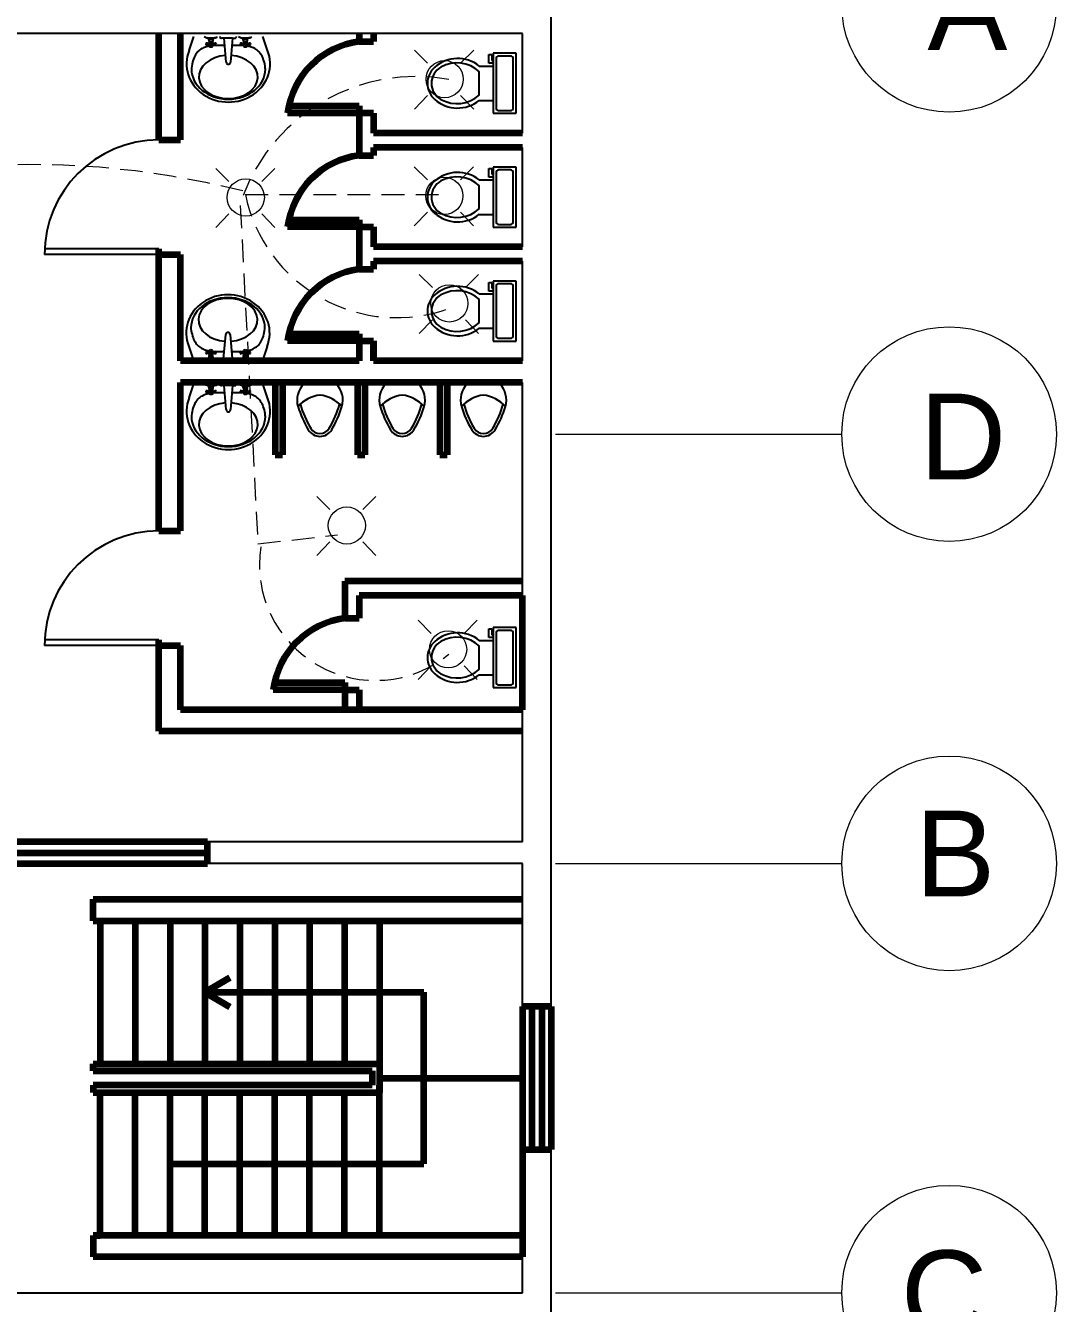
# Model space of a CAD drawing. Header units: millimetres. Extents: x 2391 to 3323, y 1596 to 2537.
# Drawn here: x 2788.4 to 2802.8, y 2364.43 to 2382.29 of the extents above; entities that cross this region are included whole.
import ezdxf

# ---------------------------------------------------------------- set-up
doc = ezdxf.new("R2010")
doc.units = ezdxf.units.MM
doc.linetypes.add('DASHED2', pattern=[9.525, 6.35, -3.175])
doc.layers.get('Defpoints').update_dxf_attribs({"color": 115})
for name, color, linetype in [('dimensions', 203, 'Continuous'), ('doors', 31, 'Continuous'), ('doors and windows schedule', 11, 'Continuous'), ('Electrical symbols', 81, 'Continuous'), ('exterior wall', 140, 'Continuous'), ('interior wall', 191, 'Continuous'), ('Lightning text', 211, 'Continuous'), ('stairs', 123, 'Continuous'), ('windows', 241, 'Continuous')]:
    doc.layers.add(name, color=color, linetype=linetype)
doc.styles.get("Standard").update_dxf_attribs({"font": 'arial.ttf'})

msp = doc.modelspace()

# ---------------------------------------------------------------- linework, layer by layer
at = {"color": 0, "linetype": 'ByBlock'}
for p, q in [((2790.684, 2381.943), (2790.75, 2382.139)), ((2790.896, 2382.139), (2790.914, 2382.127)), ((2790.914, 2381.991), (2790.897, 2381.985)), ((2790.914, 2382.127), (2790.93, 2382.121)), ((2790.931, 2381.997), (2790.914, 2381.991)), ((2790.917, 2382.039), (2790.915, 2382.031)), ((2790.915, 2382.031), (2790.917, 2382.024)), ((2790.922, 2382.044), (2790.917, 2382.039)), ((2790.917, 2382.024), (2790.922, 2382.018)), ((2790.93, 2382.046), (2790.922, 2382.044)), ((2790.922, 2382.018), (2790.93, 2382.016)), ((2790.93, 2382.121), (2791.05, 2382.121)), ((2790.942, 2382.116), (2790.93, 2382.121)), ((2790.937, 2382.044), (2790.93, 2382.046)), ((2790.93, 2382.016), (2790.937, 2382.018)), ((2790.949, 2382.001), (2790.931, 2381.997)), ((2790.943, 2382.039), (2790.937, 2382.044)), ((2790.937, 2382.018), (2790.943, 2382.024)), ((2790.953, 2382.107), (2790.942, 2382.116)), ((2790.96, 2382.039), (2790.943, 2382.039)), ((2790.945, 2382.031), (2790.943, 2382.039)), ((2790.943, 2382.024), (2790.945, 2382.031)), ((2790.96, 2382.024), (2790.943, 2382.024)), ((2790.966, 2382.005), (2790.949, 2382.001)), ((2790.961, 2382.096), (2790.953, 2382.107)), ((2791.02, 2382.099), (2790.96, 2382.099)), ((2790.961, 2382.047), (2790.96, 2382.031)), ((2790.96, 2382.031), (2790.961, 2382.016)), ((2790.966, 2382.083), (2790.961, 2382.096)), ((2790.967, 2382.061), (2790.961, 2382.047)), ((2790.961, 2382.016), (2790.967, 2382.001)), ((2790.967, 2382.069), (2790.966, 2382.083)), ((2791.012, 2382.069), (2790.967, 2382.069)), ((2790.967, 2382.069), (2790.967, 2382.061)), ((2790.967, 2382.061), (2791.012, 2382.061)), ((2790.967, 2382.001), (2790.978, 2381.996)), ((2790.977, 2382.039), (2790.975, 2382.031)), ((2790.975, 2382.031), (2790.977, 2382.024)), ((2790.982, 2382.044), (2790.977, 2382.039)), ((2790.977, 2382.024), (2790.982, 2382.018)), ((2790.978, 2381.996), (2790.99, 2381.994)), ((2790.99, 2382.046), (2790.982, 2382.044)), ((2790.982, 2382.018), (2790.99, 2382.016)), ((2790.997, 2382.044), (2790.99, 2382.046)), ((2790.99, 2382.016), (2790.997, 2382.018)), ((2790.99, 2381.994), (2791.001, 2381.996)), ((2791.003, 2382.039), (2790.997, 2382.044)), ((2790.997, 2382.018), (2791.003, 2382.024)), ((2791.001, 2381.996), (2791.012, 2382.001)), ((2791.005, 2382.031), (2791.003, 2382.039)), ((2791.003, 2382.024), (2791.005, 2382.031)), ((2791.013, 2382.082), (2791.012, 2382.069)), ((2791.012, 2382.061), (2791.012, 2382.069)), ((2791.018, 2382.047), (2791.012, 2382.061)), ((2791.012, 2382.001), (2791.018, 2382.016)), ((2791.017, 2382.094), (2791.013, 2382.082)), ((2791.018, 2382.012), (2791.016, 2382.012)), ((2791.024, 2382.105), (2791.017, 2382.094)), ((2791.02, 2382.031), (2791.018, 2382.047)), ((2791.018, 2382.016), (2791.02, 2382.031)), ((2791.036, 2382.013), (2791.018, 2382.012)), ((2791.019, 2382.039), (2791.037, 2382.039)), ((2791.037, 2382.024), (2791.019, 2382.024)), ((2791.033, 2382.113), (2791.024, 2382.105)), ((2791.045, 2382.119), (2791.033, 2382.113)), ((2791.037, 2382.039), (2791.035, 2382.031)), ((2791.035, 2382.031), (2791.037, 2382.024)), ((2791.053, 2382.014), (2791.036, 2382.013)), ((2791.042, 2382.044), (2791.037, 2382.039)), ((2791.037, 2382.024), (2791.042, 2382.018)), ((2791.05, 2382.046), (2791.042, 2382.044)), ((2791.042, 2382.018), (2791.05, 2382.016)), ((2791.057, 2382.121), (2791.045, 2382.119)), ((2791.05, 2382.121), (2791.061, 2382.123)), ((2791.057, 2382.044), (2791.05, 2382.046)), ((2791.05, 2382.016), (2791.057, 2382.018)), ((2791.069, 2382.014), (2791.053, 2382.014)), ((2791.063, 2382.039), (2791.057, 2382.044)), ((2791.057, 2382.018), (2791.063, 2382.024)), ((2791.061, 2382.123), (2791.072, 2382.128)), ((2791.065, 2382.031), (2791.063, 2382.039)), ((2791.063, 2382.024), (2791.065, 2382.031)), ((2791.086, 2382.015), (2791.069, 2382.014)), ((2791.072, 2382.128), (2791.082, 2382.139)), ((2791.102, 2382.015), (2791.086, 2382.015)), ((2791.117, 2382.015), (2791.102, 2382.015)), ((2791.112, 2382.139), (2791.112, 2382.132)), ((2791.112, 2382.132), (2791.115, 2382.125)), ((2791.115, 2382.125), (2791.121, 2382.12)), ((2791.117, 2382.015), (2791.117, 2382.015)), ((2791.133, 2382.015), (2791.117, 2382.015)), ((2791.121, 2382.12), (2791.127, 2382.117)), ((2791.127, 2382.117), (2791.135, 2382.116)), ((2791.148, 2382.015), (2791.133, 2382.015)), ((2791.172, 2382.116), (2791.135, 2382.116)), ((2791.162, 2382.015), (2791.148, 2382.015)), ((2791.181, 2382.015), (2791.162, 2382.015)), ((2791.292, 2382.116), (2791.172, 2382.116)), ((2791.202, 2381.779), (2791.172, 2382.116)), ((2791.292, 2382.116), (2791.262, 2381.779)), ((2791.3, 2382.015), (2791.283, 2382.015)), ((2791.292, 2382.116), (2791.322, 2382.116)), ((2791.316, 2382.015), (2791.3, 2382.015)), ((2791.332, 2382.014), (2791.316, 2382.015)), ((2791.322, 2382.116), (2791.33, 2382.116)), ((2791.33, 2382.116), (2791.337, 2382.119)), ((2791.348, 2382.014), (2791.332, 2382.014)), ((2791.337, 2382.119), (2791.342, 2382.124)), ((2791.342, 2382.124), (2791.345, 2382.131)), ((2791.345, 2382.131), (2791.345, 2382.139)), ((2791.364, 2382.014), (2791.348, 2382.014)), ((2791.364, 2382.014), (2791.364, 2382.014)), ((2791.379, 2382.014), (2791.364, 2382.014)), ((2791.376, 2382.139), (2791.394, 2382.127)), ((2791.394, 2382.014), (2791.379, 2382.014)), ((2791.394, 2382.127), (2791.41, 2382.121)), ((2791.409, 2382.014), (2791.394, 2382.014)), ((2791.397, 2382.039), (2791.395, 2382.031)), ((2791.395, 2382.031), (2791.397, 2382.024)), ((2791.402, 2382.044), (2791.397, 2382.039)), ((2791.397, 2382.024), (2791.402, 2382.018)), ((2791.41, 2382.046), (2791.402, 2382.044)), ((2791.402, 2382.018), (2791.41, 2382.016)), ((2791.424, 2382.014), (2791.409, 2382.014)), ((2791.41, 2382.121), (2791.53, 2382.121)), ((2791.422, 2382.116), (2791.41, 2382.121)), ((2791.417, 2382.044), (2791.41, 2382.046)), ((2791.41, 2382.016), (2791.417, 2382.018)), ((2791.423, 2382.039), (2791.417, 2382.044)), ((2791.417, 2382.018), (2791.423, 2382.024)), ((2791.433, 2382.107), (2791.422, 2382.116)), ((2791.425, 2382.031), (2791.423, 2382.039)), ((2791.44, 2382.039), (2791.423, 2382.039)), ((2791.423, 2382.024), (2791.425, 2382.031)), ((2791.44, 2382.024), (2791.423, 2382.024)), ((2791.443, 2382.013), (2791.424, 2382.014)), ((2791.441, 2382.096), (2791.433, 2382.107)), ((2791.5, 2382.099), (2791.44, 2382.099)), ((2791.442, 2382.047), (2791.44, 2382.031)), ((2791.44, 2382.031), (2791.442, 2382.016)), ((2791.446, 2382.083), (2791.441, 2382.096)), ((2791.447, 2382.061), (2791.442, 2382.047)), ((2791.442, 2382.016), (2791.447, 2382.001)), ((2791.447, 2382.069), (2791.446, 2382.083)), ((2791.492, 2382.069), (2791.447, 2382.069)), ((2791.447, 2382.069), (2791.447, 2382.061)), ((2791.447, 2382.061), (2791.492, 2382.061)), ((2791.447, 2382.001), (2791.458, 2381.996)), ((2791.457, 2382.039), (2791.455, 2382.031)), ((2791.455, 2382.031), (2791.457, 2382.024)), ((2791.462, 2382.044), (2791.457, 2382.039)), ((2791.457, 2382.024), (2791.462, 2382.018)), ((2791.458, 2381.996), (2791.47, 2381.994)), ((2791.47, 2382.046), (2791.462, 2382.044)), ((2791.462, 2382.018), (2791.47, 2382.016)), ((2791.477, 2382.044), (2791.47, 2382.046)), ((2791.47, 2382.016), (2791.477, 2382.018)), ((2791.47, 2381.994), (2791.482, 2381.996)), ((2791.483, 2382.039), (2791.477, 2382.044)), ((2791.477, 2382.018), (2791.483, 2382.024)), ((2791.482, 2381.996), (2791.492, 2382.001)), ((2791.485, 2382.031), (2791.483, 2382.039)), ((2791.483, 2382.024), (2791.485, 2382.031)), ((2791.493, 2382.082), (2791.492, 2382.069)), ((2791.492, 2382.061), (2791.492, 2382.069)), ((2791.498, 2382.047), (2791.492, 2382.061)), ((2791.492, 2382.001), (2791.498, 2382.016)), ((2791.497, 2382.094), (2791.493, 2382.082)), ((2791.501, 2382.005), (2791.494, 2382.006)), ((2791.504, 2382.105), (2791.497, 2382.094)), ((2791.5, 2382.031), (2791.498, 2382.047)), ((2791.498, 2382.016), (2791.5, 2382.031)), ((2791.499, 2382.039), (2791.517, 2382.039)), ((2791.517, 2382.024), (2791.499, 2382.024)), ((2791.517, 2382.001), (2791.501, 2382.005)), ((2791.513, 2382.113), (2791.504, 2382.105)), ((2791.525, 2382.119), (2791.513, 2382.113)), ((2791.517, 2382.039), (2791.515, 2382.031)), ((2791.515, 2382.031), (2791.517, 2382.024)), ((2791.522, 2382.044), (2791.517, 2382.039)), ((2791.517, 2382.024), (2791.522, 2382.018)), ((2791.534, 2381.997), (2791.517, 2382.001)), ((2791.53, 2382.046), (2791.522, 2382.044)), ((2791.522, 2382.018), (2791.53, 2382.016)), ((2791.537, 2382.121), (2791.525, 2382.119)), ((2791.53, 2382.121), (2791.541, 2382.123)), ((2791.537, 2382.044), (2791.53, 2382.046)), ((2791.53, 2382.016), (2791.537, 2382.018)), ((2791.551, 2381.991), (2791.534, 2381.997)), ((2791.543, 2382.039), (2791.537, 2382.044)), ((2791.537, 2382.018), (2791.543, 2382.024)), ((2791.541, 2382.123), (2791.552, 2382.128)), ((2791.545, 2382.031), (2791.543, 2382.039)), ((2791.543, 2382.024), (2791.545, 2382.031)), ((2791.567, 2381.985), (2791.551, 2381.991)), ((2791.552, 2382.128), (2791.562, 2382.139)), ((2791.78, 2381.943), (2791.714, 2382.139)), ((2790.744, 2381.822), (2790.736, 2381.799)), ((2790.752, 2381.843), (2790.744, 2381.822)), ((2790.762, 2381.863), (2790.752, 2381.843)), ((2790.752, 2381.843), (2790.752, 2381.843)), ((2790.772, 2381.881), (2790.762, 2381.863)), ((2790.783, 2381.898), (2790.772, 2381.881)), ((2790.795, 2381.913), (2790.783, 2381.898)), ((2790.807, 2381.927), (2790.795, 2381.913)), ((2790.82, 2381.939), (2790.807, 2381.927)), ((2790.834, 2381.951), (2790.82, 2381.939)), ((2790.849, 2381.961), (2790.834, 2381.951)), ((2790.865, 2381.97), (2790.849, 2381.961)), ((2790.849, 2381.961), (2790.849, 2381.961)), ((2790.881, 2381.978), (2790.865, 2381.97)), ((2790.897, 2381.985), (2790.881, 2381.978)), ((2791.584, 2381.978), (2791.567, 2381.985)), ((2791.6, 2381.97), (2791.584, 2381.978)), ((2791.615, 2381.961), (2791.6, 2381.97)), ((2791.615, 2381.961), (2791.615, 2381.961)), ((2791.63, 2381.951), (2791.615, 2381.961)), ((2791.644, 2381.939), (2791.63, 2381.951)), ((2791.657, 2381.927), (2791.644, 2381.939)), ((2791.67, 2381.913), (2791.657, 2381.927)), ((2791.681, 2381.898), (2791.67, 2381.913)), ((2791.692, 2381.881), (2791.681, 2381.898)), ((2791.703, 2381.863), (2791.692, 2381.881)), ((2791.712, 2381.843), (2791.703, 2381.863)), ((2791.712, 2381.843), (2791.712, 2381.843)), ((2791.72, 2381.822), (2791.712, 2381.843)), ((2791.728, 2381.799), (2791.72, 2381.822)), ((2794.874, 2381.885), (2794.914, 2381.885)), ((2794.874, 2381.765), (2794.874, 2381.885)), ((2794.914, 2381.885), (2794.914, 2381.805)), ((2794.934, 2381.905), (2794.934, 2381.065)), ((2795.254, 2381.905), (2794.934, 2381.905)), ((2794.974, 2381.825), (2794.974, 2381.145)), ((2795.174, 2381.865), (2795.014, 2381.865)), ((2795.214, 2381.145), (2795.214, 2381.825)), ((2795.254, 2381.065), (2795.254, 2381.905)), ((2790.716, 2381.697), (2790.715, 2381.684)), ((2790.72, 2381.724), (2790.716, 2381.697)), ((2790.724, 2381.75), (2790.72, 2381.724)), ((2790.73, 2381.775), (2790.724, 2381.75)), ((2790.736, 2381.799), (2790.73, 2381.775)), ((2791.202, 2381.779), (2791.204, 2381.77)), ((2791.204, 2381.77), (2791.208, 2381.761)), ((2791.208, 2381.761), (2791.214, 2381.755)), ((2791.214, 2381.755), (2791.223, 2381.75)), ((2791.223, 2381.75), (2791.232, 2381.749)), ((2791.232, 2381.749), (2791.241, 2381.75)), ((2791.241, 2381.75), (2791.25, 2381.755)), ((2791.25, 2381.755), (2791.256, 2381.761)), ((2791.256, 2381.761), (2791.261, 2381.77)), ((2791.261, 2381.77), (2791.262, 2381.779)), ((2791.735, 2381.775), (2791.728, 2381.799)), ((2791.74, 2381.75), (2791.735, 2381.775)), ((2791.745, 2381.724), (2791.74, 2381.75)), ((2791.748, 2381.697), (2791.745, 2381.724)), ((2791.749, 2381.684), (2791.748, 2381.697)), ((2794.739, 2381.725), (2794.934, 2381.725)), ((2794.739, 2381.325), (2794.739, 2381.645)), ((2794.934, 2381.765), (2794.874, 2381.765)), ((2794.914, 2381.805), (2794.934, 2381.805)), ((2794.739, 2381.245), (2794.934, 2381.245)), ((2795.014, 2381.105), (2795.174, 2381.105)), ((2794.934, 2381.065), (2795.254, 2381.065)), ((2794.874, 2380.293), (2794.914, 2380.293)), ((2794.874, 2380.173), (2794.874, 2380.293)), ((2794.914, 2380.293), (2794.914, 2380.213)), ((2794.914, 2380.213), (2794.934, 2380.213)), ((2794.934, 2380.313), (2794.934, 2379.473)), ((2795.254, 2380.313), (2794.934, 2380.313)), ((2794.974, 2380.233), (2794.974, 2379.553)), ((2795.174, 2380.273), (2795.014, 2380.273)), ((2795.214, 2379.553), (2795.214, 2380.233)), ((2795.254, 2379.473), (2795.254, 2380.313)), ((2794.739, 2380.133), (2794.934, 2380.133)), ((2794.739, 2379.733), (2794.739, 2380.053)), ((2794.934, 2380.173), (2794.874, 2380.173)), ((2794.739, 2379.653), (2794.934, 2379.653)), ((2795.014, 2379.513), (2795.174, 2379.513)), ((2794.934, 2379.473), (2795.254, 2379.473)), ((2794.874, 2378.701), (2794.914, 2378.701)), ((2794.874, 2378.581), (2794.874, 2378.701)), ((2794.914, 2378.701), (2794.914, 2378.621)), ((2794.914, 2378.621), (2794.934, 2378.621)), ((2794.934, 2378.721), (2794.934, 2377.881)), ((2795.254, 2378.721), (2794.934, 2378.721)), ((2794.974, 2378.641), (2794.974, 2377.961)), ((2795.174, 2378.681), (2795.014, 2378.681)), ((2795.214, 2377.961), (2795.214, 2378.641)), ((2795.254, 2377.881), (2795.254, 2378.721)), ((2794.739, 2378.541), (2794.934, 2378.541)), ((2794.739, 2378.141), (2794.739, 2378.461)), ((2794.934, 2378.581), (2794.874, 2378.581)), ((2790.709, 2378.067), (2790.71, 2378.054)), ((2791.742, 2378.054), (2791.743, 2378.067)), ((2794.739, 2378.061), (2794.934, 2378.061)), ((2790.71, 2378.054), (2790.714, 2378.027)), ((2790.714, 2378.027), (2790.718, 2378.002)), ((2790.718, 2378.002), (2790.724, 2377.976)), ((2790.724, 2377.976), (2790.73, 2377.952)), ((2790.73, 2377.952), (2790.738, 2377.929)), ((2790.738, 2377.929), (2790.746, 2377.908)), ((2790.746, 2377.908), (2790.756, 2377.888)), ((2790.746, 2377.908), (2790.746, 2377.908)), ((2790.756, 2377.888), (2790.766, 2377.87)), ((2791.166, 2377.635), (2791.196, 2377.972)), ((2791.198, 2377.982), (2791.196, 2377.972)), ((2791.202, 2377.99), (2791.198, 2377.982)), ((2791.209, 2377.996), (2791.202, 2377.99)), ((2791.217, 2378.001), (2791.209, 2377.996)), ((2791.226, 2378.002), (2791.217, 2378.001)), ((2791.236, 2378.001), (2791.226, 2378.002)), ((2791.244, 2377.996), (2791.236, 2378.001)), ((2791.251, 2377.99), (2791.244, 2377.996)), ((2791.255, 2377.982), (2791.251, 2377.99)), ((2791.256, 2377.972), (2791.255, 2377.982)), ((2791.256, 2377.972), (2791.286, 2377.635)), ((2791.687, 2377.87), (2791.697, 2377.888)), ((2791.697, 2377.888), (2791.706, 2377.908)), ((2791.706, 2377.908), (2791.715, 2377.929)), ((2791.706, 2377.908), (2791.706, 2377.908)), ((2791.715, 2377.929), (2791.722, 2377.952)), ((2791.722, 2377.952), (2791.729, 2377.976)), ((2791.729, 2377.976), (2791.734, 2378.002)), ((2791.734, 2378.002), (2791.739, 2378.027)), ((2791.739, 2378.027), (2791.742, 2378.054)), ((2794.934, 2377.881), (2795.254, 2377.881)), ((2795.014, 2377.921), (2795.174, 2377.921)), ((2790.678, 2377.808), (2790.744, 2377.612)), ((2790.766, 2377.87), (2790.777, 2377.853)), ((2790.777, 2377.853), (2790.789, 2377.838)), ((2790.789, 2377.838), (2790.801, 2377.824)), ((2790.801, 2377.824), (2790.815, 2377.812)), ((2790.815, 2377.812), (2790.829, 2377.8)), ((2790.829, 2377.8), (2790.843, 2377.79)), ((2790.843, 2377.79), (2790.859, 2377.781)), ((2790.843, 2377.79), (2790.843, 2377.79)), ((2790.859, 2377.781), (2790.875, 2377.773)), ((2790.875, 2377.773), (2790.891, 2377.766)), ((2790.891, 2377.766), (2790.908, 2377.76)), ((2790.908, 2377.76), (2790.924, 2377.754)), ((2790.916, 2377.727), (2790.914, 2377.72)), ((2790.914, 2377.72), (2790.916, 2377.712)), ((2790.921, 2377.733), (2790.916, 2377.727)), ((2790.916, 2377.712), (2790.921, 2377.707)), ((2790.929, 2377.735), (2790.921, 2377.733)), ((2790.921, 2377.707), (2790.929, 2377.705)), ((2790.924, 2377.754), (2790.941, 2377.75)), ((2790.936, 2377.733), (2790.929, 2377.735)), ((2790.929, 2377.705), (2790.936, 2377.707)), ((2790.942, 2377.727), (2790.936, 2377.733)), ((2790.936, 2377.707), (2790.942, 2377.712)), ((2790.941, 2377.75), (2790.957, 2377.746)), ((2790.942, 2377.727), (2790.959, 2377.727)), ((2790.944, 2377.72), (2790.942, 2377.727)), ((2790.942, 2377.712), (2790.944, 2377.72)), ((2790.959, 2377.712), (2790.942, 2377.712)), ((2790.957, 2377.746), (2790.964, 2377.745)), ((2790.961, 2377.735), (2790.959, 2377.72)), ((2790.959, 2377.72), (2790.961, 2377.704)), ((2790.966, 2377.75), (2790.961, 2377.735)), ((2790.961, 2377.704), (2790.966, 2377.69)), ((2790.977, 2377.755), (2790.966, 2377.75)), ((2790.976, 2377.727), (2790.974, 2377.72)), ((2790.974, 2377.72), (2790.976, 2377.712)), ((2790.981, 2377.733), (2790.976, 2377.727)), ((2790.976, 2377.712), (2790.981, 2377.707)), ((2790.989, 2377.757), (2790.977, 2377.755)), ((2790.989, 2377.735), (2790.981, 2377.733)), ((2790.981, 2377.707), (2790.989, 2377.705)), ((2791.001, 2377.755), (2790.989, 2377.757)), ((2790.996, 2377.733), (2790.989, 2377.735)), ((2790.989, 2377.705), (2790.996, 2377.707)), ((2791.002, 2377.727), (2790.996, 2377.733)), ((2790.996, 2377.707), (2791.002, 2377.712)), ((2791.011, 2377.75), (2791.001, 2377.755)), ((2791.004, 2377.72), (2791.002, 2377.727)), ((2791.002, 2377.712), (2791.004, 2377.72)), ((2791.017, 2377.735), (2791.011, 2377.75)), ((2791.011, 2377.69), (2791.017, 2377.704)), ((2791.016, 2377.738), (2791.034, 2377.737)), ((2791.019, 2377.72), (2791.017, 2377.735)), ((2791.017, 2377.704), (2791.019, 2377.72)), ((2791.018, 2377.727), (2791.036, 2377.727)), ((2791.018, 2377.712), (2791.036, 2377.712)), ((2791.034, 2377.737), (2791.049, 2377.737)), ((2791.036, 2377.727), (2791.034, 2377.72)), ((2791.034, 2377.72), (2791.036, 2377.712)), ((2791.041, 2377.733), (2791.036, 2377.727)), ((2791.036, 2377.712), (2791.041, 2377.707)), ((2791.049, 2377.735), (2791.041, 2377.733)), ((2791.041, 2377.707), (2791.049, 2377.705)), ((2791.049, 2377.737), (2791.064, 2377.737)), ((2791.056, 2377.733), (2791.049, 2377.735)), ((2791.049, 2377.705), (2791.056, 2377.707)), ((2791.062, 2377.727), (2791.056, 2377.733)), ((2791.056, 2377.707), (2791.062, 2377.712)), ((2791.064, 2377.72), (2791.062, 2377.727)), ((2791.062, 2377.712), (2791.064, 2377.72)), ((2791.064, 2377.737), (2791.079, 2377.737)), ((2791.079, 2377.737), (2791.094, 2377.737)), ((2791.094, 2377.737), (2791.11, 2377.737)), ((2791.094, 2377.737), (2791.094, 2377.737)), ((2791.11, 2377.737), (2791.126, 2377.737)), ((2791.126, 2377.737), (2791.142, 2377.737)), ((2791.142, 2377.737), (2791.158, 2377.736)), ((2791.158, 2377.736), (2791.175, 2377.736)), ((2791.277, 2377.736), (2791.296, 2377.736)), ((2791.296, 2377.736), (2791.311, 2377.736)), ((2791.311, 2377.736), (2791.326, 2377.736)), ((2791.326, 2377.736), (2791.341, 2377.736)), ((2791.341, 2377.736), (2791.357, 2377.736)), ((2791.341, 2377.736), (2791.341, 2377.736)), ((2791.357, 2377.736), (2791.373, 2377.736)), ((2791.373, 2377.736), (2791.389, 2377.737)), ((2791.389, 2377.737), (2791.406, 2377.737)), ((2791.396, 2377.727), (2791.394, 2377.72)), ((2791.394, 2377.72), (2791.396, 2377.712)), ((2791.401, 2377.733), (2791.396, 2377.727)), ((2791.396, 2377.712), (2791.401, 2377.707)), ((2791.409, 2377.735), (2791.401, 2377.733)), ((2791.401, 2377.707), (2791.409, 2377.705)), ((2791.406, 2377.737), (2791.423, 2377.738)), ((2791.416, 2377.733), (2791.409, 2377.735)), ((2791.409, 2377.705), (2791.416, 2377.707)), ((2791.422, 2377.727), (2791.416, 2377.733)), ((2791.416, 2377.707), (2791.422, 2377.712)), ((2791.424, 2377.72), (2791.422, 2377.727)), ((2791.422, 2377.727), (2791.439, 2377.727)), ((2791.422, 2377.712), (2791.424, 2377.72)), ((2791.439, 2377.712), (2791.422, 2377.712)), ((2791.423, 2377.738), (2791.44, 2377.739)), ((2791.441, 2377.735), (2791.439, 2377.72)), ((2791.439, 2377.72), (2791.441, 2377.704)), ((2791.44, 2377.739), (2791.442, 2377.739)), ((2791.446, 2377.75), (2791.441, 2377.735)), ((2791.441, 2377.704), (2791.446, 2377.69)), ((2791.457, 2377.755), (2791.446, 2377.75)), ((2791.456, 2377.727), (2791.454, 2377.72)), ((2791.454, 2377.72), (2791.456, 2377.712)), ((2791.461, 2377.733), (2791.456, 2377.727)), ((2791.456, 2377.712), (2791.461, 2377.707)), ((2791.469, 2377.757), (2791.457, 2377.755)), ((2791.469, 2377.735), (2791.461, 2377.733)), ((2791.461, 2377.707), (2791.469, 2377.705)), ((2791.481, 2377.755), (2791.469, 2377.757)), ((2791.476, 2377.733), (2791.469, 2377.735)), ((2791.469, 2377.705), (2791.476, 2377.707)), ((2791.482, 2377.727), (2791.476, 2377.733)), ((2791.476, 2377.707), (2791.482, 2377.712)), ((2791.491, 2377.75), (2791.481, 2377.755)), ((2791.484, 2377.72), (2791.482, 2377.727)), ((2791.482, 2377.712), (2791.484, 2377.72)), ((2791.497, 2377.735), (2791.491, 2377.75)), ((2791.491, 2377.69), (2791.497, 2377.704)), ((2791.493, 2377.746), (2791.51, 2377.75)), ((2791.499, 2377.72), (2791.497, 2377.735)), ((2791.497, 2377.704), (2791.499, 2377.72)), ((2791.498, 2377.727), (2791.516, 2377.727)), ((2791.498, 2377.712), (2791.516, 2377.712)), ((2791.51, 2377.75), (2791.527, 2377.754)), ((2791.516, 2377.727), (2791.514, 2377.72)), ((2791.514, 2377.72), (2791.516, 2377.712)), ((2791.521, 2377.733), (2791.516, 2377.727)), ((2791.516, 2377.712), (2791.521, 2377.707)), ((2791.529, 2377.735), (2791.521, 2377.733)), ((2791.521, 2377.707), (2791.529, 2377.705)), ((2791.527, 2377.754), (2791.544, 2377.76)), ((2791.536, 2377.733), (2791.529, 2377.735)), ((2791.529, 2377.705), (2791.536, 2377.707)), ((2791.542, 2377.727), (2791.536, 2377.733)), ((2791.536, 2377.707), (2791.542, 2377.712)), ((2791.544, 2377.72), (2791.542, 2377.727)), ((2791.542, 2377.712), (2791.544, 2377.72)), ((2791.544, 2377.76), (2791.561, 2377.766)), ((2791.561, 2377.766), (2791.578, 2377.773)), ((2791.578, 2377.773), (2791.594, 2377.781)), ((2791.594, 2377.781), (2791.609, 2377.79)), ((2791.609, 2377.79), (2791.624, 2377.8)), ((2791.609, 2377.79), (2791.609, 2377.79)), ((2791.624, 2377.8), (2791.638, 2377.812)), ((2791.638, 2377.812), (2791.651, 2377.824)), ((2791.651, 2377.824), (2791.664, 2377.838)), ((2791.664, 2377.838), (2791.676, 2377.853)), ((2791.676, 2377.853), (2791.687, 2377.87)), ((2791.774, 2377.808), (2791.709, 2377.612)), ((2790.907, 2377.623), (2790.896, 2377.612)), ((2790.917, 2377.628), (2790.907, 2377.623)), ((2790.929, 2377.63), (2790.917, 2377.628)), ((2790.921, 2377.63), (2790.934, 2377.632)), ((2791.049, 2377.63), (2790.929, 2377.63)), ((2790.934, 2377.632), (2790.945, 2377.638)), ((2790.945, 2377.638), (2790.955, 2377.647)), ((2790.955, 2377.647), (2790.962, 2377.657)), ((2790.959, 2377.652), (2791.019, 2377.652)), ((2790.962, 2377.657), (2790.965, 2377.669)), ((2790.965, 2377.669), (2790.966, 2377.682)), ((2791.011, 2377.69), (2790.966, 2377.69)), ((2790.966, 2377.69), (2790.966, 2377.682)), ((2790.966, 2377.682), (2791.011, 2377.682)), ((2791.011, 2377.682), (2791.011, 2377.69)), ((2791.011, 2377.682), (2791.012, 2377.668)), ((2791.012, 2377.668), (2791.017, 2377.655)), ((2791.017, 2377.655), (2791.025, 2377.644)), ((2791.025, 2377.644), (2791.036, 2377.635)), ((2791.036, 2377.635), (2791.049, 2377.63)), ((2791.065, 2377.624), (2791.049, 2377.63)), ((2791.082, 2377.612), (2791.065, 2377.624)), ((2791.116, 2377.627), (2791.114, 2377.62)), ((2791.114, 2377.62), (2791.114, 2377.612)), ((2791.122, 2377.632), (2791.116, 2377.627)), ((2791.129, 2377.635), (2791.122, 2377.632)), ((2791.136, 2377.635), (2791.129, 2377.635)), ((2791.166, 2377.635), (2791.136, 2377.635)), ((2791.166, 2377.635), (2791.286, 2377.635)), ((2791.286, 2377.635), (2791.324, 2377.635)), ((2791.331, 2377.634), (2791.324, 2377.635)), ((2791.338, 2377.631), (2791.331, 2377.634)), ((2791.343, 2377.626), (2791.338, 2377.631)), ((2791.346, 2377.619), (2791.343, 2377.626)), ((2791.346, 2377.612), (2791.346, 2377.619)), ((2791.387, 2377.623), (2791.377, 2377.612)), ((2791.397, 2377.628), (2791.387, 2377.623)), ((2791.409, 2377.63), (2791.397, 2377.628)), ((2791.401, 2377.63), (2791.414, 2377.632)), ((2791.529, 2377.63), (2791.409, 2377.63)), ((2791.414, 2377.632), (2791.425, 2377.638)), ((2791.425, 2377.638), (2791.435, 2377.647)), ((2791.435, 2377.647), (2791.442, 2377.657)), ((2791.439, 2377.652), (2791.499, 2377.652)), ((2791.442, 2377.657), (2791.446, 2377.669)), ((2791.491, 2377.69), (2791.446, 2377.69)), ((2791.446, 2377.69), (2791.446, 2377.682)), ((2791.446, 2377.682), (2791.491, 2377.682)), ((2791.446, 2377.669), (2791.446, 2377.682)), ((2791.491, 2377.682), (2791.491, 2377.69)), ((2791.491, 2377.682), (2791.492, 2377.668)), ((2791.492, 2377.668), (2791.497, 2377.655)), ((2791.497, 2377.655), (2791.505, 2377.644)), ((2791.505, 2377.644), (2791.516, 2377.635)), ((2791.516, 2377.635), (2791.529, 2377.63)), ((2791.545, 2377.624), (2791.529, 2377.63)), ((2791.563, 2377.612), (2791.545, 2377.624)), ((2790.684, 2377.087), (2790.75, 2377.283)), ((2790.896, 2377.283), (2790.914, 2377.271)), ((2790.914, 2377.271), (2790.93, 2377.266)), ((2790.917, 2377.183), (2790.915, 2377.175)), ((2790.915, 2377.175), (2790.917, 2377.168)), ((2790.922, 2377.188), (2790.917, 2377.183)), ((2790.917, 2377.168), (2790.922, 2377.162)), ((2790.93, 2377.19), (2790.922, 2377.188)), ((2790.93, 2377.266), (2791.05, 2377.266)), ((2790.942, 2377.26), (2790.93, 2377.266)), ((2790.937, 2377.188), (2790.93, 2377.19)), ((2790.943, 2377.183), (2790.937, 2377.188)), ((2790.937, 2377.162), (2790.943, 2377.168)), ((2790.953, 2377.251), (2790.942, 2377.26)), ((2790.96, 2377.183), (2790.943, 2377.183)), ((2790.945, 2377.175), (2790.943, 2377.183)), ((2790.943, 2377.168), (2790.945, 2377.175)), ((2790.96, 2377.168), (2790.943, 2377.168)), ((2790.961, 2377.24), (2790.953, 2377.251)), ((2791.02, 2377.243), (2790.96, 2377.243)), ((2790.961, 2377.191), (2790.96, 2377.175)), ((2790.96, 2377.175), (2790.961, 2377.16)), ((2790.966, 2377.227), (2790.961, 2377.24)), ((2790.967, 2377.206), (2790.961, 2377.191)), ((2790.967, 2377.213), (2790.966, 2377.227)), ((2791.012, 2377.213), (2790.967, 2377.213)), ((2790.967, 2377.213), (2790.967, 2377.206)), ((2790.967, 2377.206), (2791.012, 2377.206)), ((2790.977, 2377.183), (2790.975, 2377.175)), ((2790.975, 2377.175), (2790.977, 2377.168)), ((2790.982, 2377.188), (2790.977, 2377.183)), ((2790.977, 2377.168), (2790.982, 2377.162)), ((2790.99, 2377.19), (2790.982, 2377.188)), ((2790.997, 2377.188), (2790.99, 2377.19)), ((2791.003, 2377.183), (2790.997, 2377.188)), ((2790.997, 2377.162), (2791.003, 2377.168)), ((2791.005, 2377.175), (2791.003, 2377.183)), ((2791.003, 2377.168), (2791.005, 2377.175)), ((2791.013, 2377.226), (2791.012, 2377.213)), ((2791.012, 2377.206), (2791.012, 2377.213)), ((2791.018, 2377.191), (2791.012, 2377.206)), ((2791.017, 2377.238), (2791.013, 2377.226)), ((2791.024, 2377.249), (2791.017, 2377.238)), ((2791.02, 2377.175), (2791.018, 2377.191)), ((2791.018, 2377.16), (2791.02, 2377.175)), ((2791.019, 2377.183), (2791.037, 2377.183)), ((2791.037, 2377.168), (2791.019, 2377.168)), ((2791.033, 2377.257), (2791.024, 2377.249)), ((2791.045, 2377.263), (2791.033, 2377.257)), ((2791.037, 2377.183), (2791.035, 2377.175)), ((2791.035, 2377.175), (2791.037, 2377.168)), ((2791.042, 2377.188), (2791.037, 2377.183)), ((2791.037, 2377.168), (2791.042, 2377.162)), ((2791.05, 2377.19), (2791.042, 2377.188)), ((2791.057, 2377.266), (2791.045, 2377.263)), ((2791.05, 2377.266), (2791.061, 2377.267)), ((2791.057, 2377.188), (2791.05, 2377.19)), ((2791.063, 2377.183), (2791.057, 2377.188)), ((2791.057, 2377.162), (2791.063, 2377.168)), ((2791.061, 2377.267), (2791.072, 2377.272)), ((2791.065, 2377.175), (2791.063, 2377.183)), ((2791.063, 2377.168), (2791.065, 2377.175)), ((2791.072, 2377.272), (2791.082, 2377.283)), ((2791.112, 2377.283), (2791.112, 2377.276)), ((2791.112, 2377.276), (2791.115, 2377.269)), ((2791.115, 2377.269), (2791.121, 2377.264)), ((2791.121, 2377.264), (2791.127, 2377.261)), ((2791.127, 2377.261), (2791.135, 2377.26)), ((2791.172, 2377.26), (2791.135, 2377.26)), ((2791.292, 2377.26), (2791.172, 2377.26)), ((2791.202, 2376.923), (2791.172, 2377.26)), ((2791.292, 2377.26), (2791.262, 2376.923)), ((2791.292, 2377.26), (2791.322, 2377.26)), ((2791.322, 2377.26), (2791.33, 2377.26)), ((2791.33, 2377.26), (2791.337, 2377.263)), ((2791.337, 2377.263), (2791.342, 2377.268)), ((2791.342, 2377.268), (2791.345, 2377.275)), ((2791.345, 2377.275), (2791.345, 2377.283)), ((2791.376, 2377.283), (2791.394, 2377.271)), ((2791.394, 2377.271), (2791.41, 2377.266)), ((2791.397, 2377.183), (2791.395, 2377.175)), ((2791.395, 2377.175), (2791.397, 2377.168)), ((2791.402, 2377.188), (2791.397, 2377.183)), ((2791.397, 2377.168), (2791.402, 2377.162)), ((2791.41, 2377.19), (2791.402, 2377.188)), ((2791.41, 2377.266), (2791.53, 2377.266)), ((2791.422, 2377.26), (2791.41, 2377.266)), ((2791.417, 2377.188), (2791.41, 2377.19)), ((2791.423, 2377.183), (2791.417, 2377.188)), ((2791.417, 2377.162), (2791.423, 2377.168)), ((2791.433, 2377.251), (2791.422, 2377.26)), ((2791.425, 2377.175), (2791.423, 2377.183)), ((2791.44, 2377.183), (2791.423, 2377.183)), ((2791.423, 2377.168), (2791.425, 2377.175)), ((2791.44, 2377.168), (2791.423, 2377.168)), ((2791.441, 2377.24), (2791.433, 2377.251)), ((2791.5, 2377.243), (2791.44, 2377.243)), ((2791.442, 2377.191), (2791.44, 2377.175)), ((2791.44, 2377.175), (2791.442, 2377.16)), ((2791.446, 2377.227), (2791.441, 2377.24)), ((2791.447, 2377.206), (2791.442, 2377.191)), ((2791.447, 2377.213), (2791.446, 2377.227)), ((2791.492, 2377.213), (2791.447, 2377.213)), ((2791.447, 2377.213), (2791.447, 2377.206)), ((2791.447, 2377.206), (2791.492, 2377.206)), ((2791.457, 2377.183), (2791.455, 2377.175)), ((2791.455, 2377.175), (2791.457, 2377.168)), ((2791.462, 2377.188), (2791.457, 2377.183)), ((2791.457, 2377.168), (2791.462, 2377.162)), ((2791.47, 2377.19), (2791.462, 2377.188)), ((2791.477, 2377.188), (2791.47, 2377.19)), ((2791.483, 2377.183), (2791.477, 2377.188)), ((2791.477, 2377.162), (2791.483, 2377.168)), ((2791.485, 2377.175), (2791.483, 2377.183)), ((2791.483, 2377.168), (2791.485, 2377.175)), ((2791.493, 2377.226), (2791.492, 2377.213)), ((2791.492, 2377.206), (2791.492, 2377.213)), ((2791.498, 2377.191), (2791.492, 2377.206)), ((2791.497, 2377.238), (2791.493, 2377.226)), ((2791.504, 2377.249), (2791.497, 2377.238)), ((2791.5, 2377.175), (2791.498, 2377.191)), ((2791.498, 2377.16), (2791.5, 2377.175)), ((2791.499, 2377.183), (2791.517, 2377.183)), ((2791.517, 2377.168), (2791.499, 2377.168)), ((2791.513, 2377.257), (2791.504, 2377.249)), ((2791.525, 2377.263), (2791.513, 2377.257)), ((2791.517, 2377.183), (2791.515, 2377.175)), ((2791.515, 2377.175), (2791.517, 2377.168)), ((2791.522, 2377.188), (2791.517, 2377.183)), ((2791.517, 2377.168), (2791.522, 2377.162)), ((2791.53, 2377.19), (2791.522, 2377.188)), ((2791.537, 2377.266), (2791.525, 2377.263)), ((2791.53, 2377.266), (2791.541, 2377.267)), ((2791.537, 2377.188), (2791.53, 2377.19)), ((2791.543, 2377.183), (2791.537, 2377.188)), ((2791.537, 2377.162), (2791.543, 2377.168)), ((2791.541, 2377.267), (2791.552, 2377.272)), ((2791.545, 2377.175), (2791.543, 2377.183)), ((2791.543, 2377.168), (2791.545, 2377.175)), ((2791.552, 2377.272), (2791.562, 2377.283)), ((2791.78, 2377.087), (2791.714, 2377.283)), ((2792.739, 2377.284), (2792.286, 2377.284)), ((2793.888, 2377.284), (2793.435, 2377.284)), ((2795.024, 2377.284), (2794.571, 2377.284)), ((2790.762, 2377.007), (2790.752, 2376.987)), ((2790.772, 2377.025), (2790.762, 2377.007)), ((2790.783, 2377.042), (2790.772, 2377.025)), ((2790.795, 2377.057), (2790.783, 2377.042)), ((2790.807, 2377.071), (2790.795, 2377.057)), ((2790.82, 2377.083), (2790.807, 2377.071)), ((2790.834, 2377.095), (2790.82, 2377.083)), ((2790.849, 2377.105), (2790.834, 2377.095)), ((2790.865, 2377.114), (2790.849, 2377.105)), ((2790.849, 2377.105), (2790.849, 2377.105)), ((2790.881, 2377.122), (2790.865, 2377.114)), ((2790.897, 2377.129), (2790.881, 2377.122)), ((2790.914, 2377.135), (2790.897, 2377.129)), ((2790.931, 2377.141), (2790.914, 2377.135)), ((2790.922, 2377.162), (2790.93, 2377.161)), ((2790.93, 2377.161), (2790.937, 2377.162)), ((2790.949, 2377.145), (2790.931, 2377.141)), ((2790.966, 2377.149), (2790.949, 2377.145)), ((2790.961, 2377.16), (2790.967, 2377.145)), ((2790.967, 2377.145), (2790.978, 2377.14)), ((2790.978, 2377.14), (2790.99, 2377.138)), ((2790.982, 2377.162), (2790.99, 2377.161)), ((2790.99, 2377.161), (2790.997, 2377.162)), ((2790.99, 2377.138), (2791.001, 2377.14)), ((2791.001, 2377.14), (2791.012, 2377.145)), ((2791.012, 2377.145), (2791.018, 2377.16)), ((2791.018, 2377.156), (2791.016, 2377.156)), ((2791.036, 2377.157), (2791.018, 2377.156)), ((2791.053, 2377.158), (2791.036, 2377.157)), ((2791.042, 2377.162), (2791.05, 2377.161)), ((2791.05, 2377.161), (2791.057, 2377.162)), ((2791.069, 2377.159), (2791.053, 2377.158)), ((2791.086, 2377.159), (2791.069, 2377.159)), ((2791.102, 2377.159), (2791.086, 2377.159)), ((2791.117, 2377.159), (2791.102, 2377.159)), ((2791.117, 2377.159), (2791.117, 2377.159)), ((2791.133, 2377.159), (2791.117, 2377.159)), ((2791.148, 2377.159), (2791.133, 2377.159)), ((2791.162, 2377.159), (2791.148, 2377.159)), ((2791.181, 2377.159), (2791.162, 2377.159)), ((2791.3, 2377.159), (2791.283, 2377.159)), ((2791.316, 2377.159), (2791.3, 2377.159)), ((2791.332, 2377.158), (2791.316, 2377.159)), ((2791.348, 2377.158), (2791.332, 2377.158)), ((2791.364, 2377.158), (2791.348, 2377.158)), ((2791.364, 2377.158), (2791.364, 2377.158)), ((2791.379, 2377.158), (2791.364, 2377.158)), ((2791.394, 2377.158), (2791.379, 2377.158)), ((2791.409, 2377.158), (2791.394, 2377.158)), ((2791.402, 2377.162), (2791.41, 2377.161)), ((2791.424, 2377.158), (2791.409, 2377.158)), ((2791.41, 2377.161), (2791.417, 2377.162)), ((2791.443, 2377.157), (2791.424, 2377.158)), ((2791.442, 2377.16), (2791.447, 2377.145)), ((2791.447, 2377.145), (2791.458, 2377.14)), ((2791.458, 2377.14), (2791.47, 2377.138)), ((2791.462, 2377.162), (2791.47, 2377.161)), ((2791.47, 2377.161), (2791.477, 2377.162)), ((2791.47, 2377.138), (2791.482, 2377.14)), ((2791.482, 2377.14), (2791.492, 2377.145)), ((2791.492, 2377.145), (2791.498, 2377.16)), ((2791.501, 2377.149), (2791.494, 2377.15)), ((2791.517, 2377.145), (2791.501, 2377.149)), ((2791.534, 2377.141), (2791.517, 2377.145)), ((2791.522, 2377.162), (2791.53, 2377.161)), ((2791.53, 2377.161), (2791.537, 2377.162)), ((2791.551, 2377.135), (2791.534, 2377.141)), ((2791.567, 2377.129), (2791.551, 2377.135)), ((2791.584, 2377.122), (2791.567, 2377.129)), ((2791.6, 2377.114), (2791.584, 2377.122)), ((2791.615, 2377.105), (2791.6, 2377.114)), ((2791.615, 2377.105), (2791.615, 2377.105)), ((2791.63, 2377.095), (2791.615, 2377.105)), ((2791.644, 2377.083), (2791.63, 2377.095)), ((2791.657, 2377.071), (2791.644, 2377.083)), ((2791.67, 2377.057), (2791.657, 2377.071)), ((2791.681, 2377.042), (2791.67, 2377.057)), ((2791.692, 2377.025), (2791.681, 2377.042)), ((2791.703, 2377.007), (2791.692, 2377.025)), ((2791.712, 2376.987), (2791.703, 2377.007)), ((2790.716, 2376.841), (2790.715, 2376.828)), ((2790.72, 2376.868), (2790.716, 2376.841)), ((2790.724, 2376.894), (2790.72, 2376.868)), ((2790.73, 2376.919), (2790.724, 2376.894)), ((2790.736, 2376.943), (2790.73, 2376.919)), ((2790.744, 2376.966), (2790.736, 2376.943)), ((2790.752, 2376.987), (2790.744, 2376.966)), ((2790.752, 2376.987), (2790.752, 2376.987)), ((2791.202, 2376.923), (2791.204, 2376.914)), ((2791.204, 2376.914), (2791.208, 2376.905)), ((2791.208, 2376.905), (2791.214, 2376.899)), ((2791.214, 2376.899), (2791.223, 2376.894)), ((2791.223, 2376.894), (2791.232, 2376.893)), ((2791.232, 2376.893), (2791.241, 2376.894)), ((2791.241, 2376.894), (2791.25, 2376.899)), ((2791.25, 2376.899), (2791.256, 2376.905)), ((2791.256, 2376.905), (2791.261, 2376.914)), ((2791.261, 2376.914), (2791.262, 2376.923)), ((2791.712, 2376.987), (2791.712, 2376.987)), ((2791.72, 2376.966), (2791.712, 2376.987)), ((2791.728, 2376.943), (2791.72, 2376.966)), ((2791.735, 2376.919), (2791.728, 2376.943)), ((2791.74, 2376.894), (2791.735, 2376.919)), ((2791.745, 2376.868), (2791.74, 2376.894)), ((2791.748, 2376.841), (2791.745, 2376.868)), ((2791.749, 2376.828), (2791.748, 2376.841)), ((2794.874, 2373.858), (2794.914, 2373.858)), ((2794.874, 2373.738), (2794.874, 2373.858)), ((2794.914, 2373.858), (2794.914, 2373.778)), ((2794.914, 2373.778), (2794.934, 2373.778)), ((2794.934, 2373.878), (2794.934, 2373.038)), ((2795.254, 2373.878), (2794.934, 2373.878)), ((2794.974, 2373.798), (2794.974, 2373.118)), ((2795.174, 2373.838), (2795.014, 2373.838)), ((2795.214, 2373.118), (2795.214, 2373.798)), ((2795.254, 2373.038), (2795.254, 2373.878)), ((2794.739, 2373.698), (2794.934, 2373.698)), ((2794.739, 2373.298), (2794.739, 2373.618)), ((2794.934, 2373.738), (2794.874, 2373.738)), ((2794.739, 2373.218), (2794.934, 2373.218)), ((2795.014, 2373.078), (2795.174, 2373.078)), ((2794.934, 2373.038), (2795.254, 2373.038))]:
    msp.add_line(p, q, dxfattribs=at)
for centre, radius, start, end in [((2794.436, 2381.344), 0.487, 51.4691, 131.0789), ((2795.009, 2381.83), 0.0354, 81.8699, 188.1301), ((2795.179, 2381.83), 0.0354, 351.8699, 98.1301), ((2794.314, 2381.485), 0.3, 131.0789, 228.9209), ((2794.331, 2381.485), 0.26, 119.5765, 240.4233), ((2794.427, 2381.317), 0.453, 46.3677, 119.5765), ((2794.427, 2381.653), 0.453, 240.4233, 313.6321), ((2794.436, 2381.626), 0.487, 228.9209, 308.5307), ((2795.009, 2381.14), 0.0354, 171.8699, 278.1301), ((2795.179, 2381.14), 0.0354, 261.8699, 8.1301), ((2794.436, 2379.752), 0.487, 51.4691, 131.0789), ((2795.009, 2380.238), 0.0354, 81.8699, 188.1301), ((2795.179, 2380.238), 0.0354, 351.8699, 98.1301), ((2794.314, 2379.893), 0.3, 131.0789, 228.9209), ((2794.331, 2379.893), 0.26, 119.5765, 240.4233), ((2794.427, 2379.725), 0.453, 46.3677, 119.5765), ((2794.436, 2380.034), 0.487, 228.9209, 308.5307), ((2794.427, 2380.061), 0.453, 240.4233, 313.6321), ((2795.009, 2379.548), 0.0354, 171.8699, 278.1301), ((2795.179, 2379.548), 0.0354, 261.8699, 8.1301), ((2794.436, 2378.16), 0.487, 51.4691, 131.0789), ((2795.009, 2378.646), 0.0354, 81.8699, 188.1301), ((2795.179, 2378.646), 0.0354, 351.8699, 98.1301), ((2794.314, 2378.301), 0.3, 131.0789, 228.9209), ((2794.331, 2378.301), 0.26, 119.5765, 240.4233), ((2794.427, 2378.133), 0.453, 46.3677, 119.5765), ((2794.436, 2378.442), 0.487, 228.9209, 308.5307), ((2794.427, 2378.469), 0.453, 240.4233, 313.6321), ((2795.009, 2377.956), 0.0354, 171.8699, 278.1301), ((2795.179, 2377.956), 0.0354, 261.8699, 8.1301), ((2792.512, 2377.058), 0.32, 135.0631, 196.3615), ((2792.512, 2377.058), 0.32, 343.6385, 44.9369), ((2793.661, 2377.058), 0.32, 135.0631, 196.3615), ((2793.661, 2377.058), 0.32, 343.6385, 44.9369), ((2794.797, 2377.058), 0.32, 135.0631, 196.3615), ((2794.797, 2377.058), 0.32, 343.6385, 44.9369), ((2792.574, 2376.635), 0.496, 97.1624, 138.0055), ((2793.524, 2377.352), 1.333, 195.294, 211.1159), ((2792.451, 2376.635), 0.496, 41.9945, 82.8376), ((2791.501, 2377.352), 1.333, 328.8841, 344.706), ((2793.723, 2376.635), 0.496, 97.1624, 138.0055), ((2794.673, 2377.352), 1.333, 195.294, 211.1159), ((2793.6, 2376.635), 0.496, 41.9945, 82.8376), ((2792.65, 2377.352), 1.333, 328.8841, 344.706), ((2794.859, 2376.635), 0.496, 97.1624, 138.0055), ((2795.808, 2377.352), 1.333, 195.294, 211.1159), ((2794.735, 2376.635), 0.496, 41.9945, 82.8376), ((2793.786, 2377.352), 1.333, 328.8841, 344.706), ((2793.524, 2377.352), 1.373, 196.2552, 211.1159), ((2791.501, 2377.352), 1.373, 328.8841, 343.7448), ((2794.673, 2377.352), 1.373, 196.2552, 211.1159), ((2792.65, 2377.352), 1.373, 328.8841, 343.7448), ((2795.808, 2377.352), 1.373, 196.2552, 211.1159), ((2793.786, 2377.352), 1.373, 328.8841, 343.7448), ((2792.512, 2376.742), 0.192, 211.1159, 328.8841), ((2792.512, 2376.742), 0.152, 211.1159, 328.8841), ((2793.661, 2376.742), 0.192, 211.1159, 328.8841), ((2793.661, 2376.742), 0.152, 211.1159, 328.8841), ((2794.797, 2376.742), 0.192, 211.1159, 328.8841), ((2794.797, 2376.742), 0.152, 211.1159, 328.8841), ((2794.436, 2373.317), 0.487, 51.4691, 131.0789), ((2795.009, 2373.803), 0.0354, 81.8699, 188.1301), ((2795.179, 2373.803), 0.0354, 351.8699, 98.1301), ((2794.314, 2373.458), 0.3, 131.0789, 228.9209), ((2794.331, 2373.458), 0.26, 119.5765, 240.4233), ((2794.427, 2373.29), 0.453, 46.3677, 119.5765), ((2794.427, 2373.626), 0.453, 240.4233, 313.6321), ((2794.436, 2373.599), 0.487, 228.9209, 308.5307), ((2795.009, 2373.113), 0.0354, 171.8699, 278.1301), ((2795.179, 2373.113), 0.0354, 261.8699, 8.1301)]:
    msp.add_arc(centre, radius, start, end, dxfattribs=at)
for centre, major_axis, ratio, start_param, end_param in [((2791.232, 2381.757), (0.584, 0), 0.916316, 2.786438, 6.63834), ((2791.232, 2381.573), (0.412, 0), 0.730435, 1.664123, 7.760732), ((2791.232, 2381.684), (0.517, 0), 0.815274, 3.141593, 6.283185), ((2791.226, 2377.994), (-0.584, 0), 0.916316, 2.786438, 6.63834), ((2791.226, 2378.067), (-0.517, 0), 0.815274, 3.141593, 6.283185), ((2791.226, 2378.178), (-0.412, 0), 0.730435, 1.664123, 7.760732), ((2791.232, 2376.901), (0.584, 0), 0.916316, 2.786438, 6.63834), ((2791.232, 2376.717), (0.412, 0), 0.730435, 1.664123, 7.760732), ((2791.232, 2376.828), (0.517, 0), 0.815274, 3.141593, 6.283185)]:
    msp.add_ellipse(centre, major_axis=major_axis, ratio=ratio, start_param=start_param, end_param=end_param, dxfattribs=at)
at = {"layer": 'Defpoints', "linetype": 'DASHED2', "lineweight": 13, "ltscale": 0.05}
for p, q in [((2791.469, 2379.932), (2794.17, 2379.932)), ((2791.398, 2379.775), (2791.645, 2375.049)), ((2791.645, 2375.049), (2792.756, 2375.172))]:
    msp.add_line(p, q, dxfattribs=at)
for centre, radius, start, end in [((2793.851, 2378.996), 2.583, 79.6533, 159.153), ((2788.445, 2368.088), 12.262, 75.8784, 113.7553), ((2793.585, 2380.369), 2.16, 191.6864, 290.2102), ((2793.286, 2374.758), 1.62, 171.1335, 309.3645)]:
    msp.add_arc(centre, radius, start, end, dxfattribs=at)
at = {"layer": 'dimensions', "lineweight": 100}
msp.add_line((2793.342, 2367.581), (2795.342, 2367.581), dxfattribs=at)
at = {"layer": 'doors', "lineweight": 100}
for p, q in [((2792.077, 2381.169), (2793.059, 2381.169)), ((2793.059, 2381.169), (2793.059, 2381.069)), ((2793.059, 2381.069), (2792.059, 2381.069)), ((2792.077, 2379.577), (2793.059, 2379.577)), ((2793.059, 2379.577), (2793.059, 2379.477)), ((2793.059, 2379.477), (2792.059, 2379.477)), ((2793.059, 2377.885), (2792.059, 2377.885)), ((2792.077, 2377.985), (2793.059, 2377.985)), ((2793.059, 2377.985), (2793.059, 2377.885)), ((2791.877, 2373.108), (2792.859, 2373.108)), ((2792.859, 2373.108), (2792.859, 2373.008)), ((2792.859, 2373.008), (2791.859, 2373.008))]:
    msp.add_line(p, q, dxfattribs=at)
at = {"layer": 'doors'}
for p, q in [((2790.262, 2379.173), (2788.664, 2379.173)), ((2790.262, 2379.173), (2790.262, 2379.093)), ((2790.262, 2379.093), (2788.662, 2379.093)), ((2790.262, 2373.628), (2788.662, 2373.628)), ((2790.262, 2373.708), (2788.664, 2373.708)), ((2790.262, 2373.708), (2790.262, 2373.628))]:
    msp.add_line(p, q, dxfattribs=at)
at = {"layer": 'doors', "lineweight": 100}
for centre in [(2793.207, 2380.921), (2793.207, 2379.329), (2793.207, 2377.737), (2793.007, 2372.86)]:
    msp.add_arc(centre, 1.157, 97.3409, 172.6591, dxfattribs=at)
at = {"layer": 'doors'}
for centre in [(2790.262, 2379.093), (2790.262, 2373.628)]:
    msp.add_arc(centre, 1.6, 90, 180, dxfattribs=at)
at = {"layer": 'Electrical symbols', "lineweight": 18}
for p, q in [((2794.017, 2381.766), (2793.835, 2381.948)), ((2794.478, 2381.766), (2794.661, 2381.948)), ((2794.017, 2381.312), (2793.835, 2381.122)), ((2794.478, 2381.312), (2794.661, 2381.122)), ((2791.238, 2380.112), (2791.055, 2380.295)), ((2791.698, 2380.112), (2791.881, 2380.295)), ((2794.013, 2380.134), (2793.83, 2380.317)), ((2794.474, 2380.134), (2794.656, 2380.317)), ((2794.013, 2379.681), (2793.83, 2379.49)), ((2794.474, 2379.681), (2794.656, 2379.49)), ((2791.238, 2379.659), (2791.055, 2379.469)), ((2791.698, 2379.659), (2791.881, 2379.469)), ((2794.083, 2378.631), (2793.9, 2378.814)), ((2794.544, 2378.631), (2794.726, 2378.814)), ((2794.083, 2378.178), (2793.9, 2377.987)), ((2794.544, 2378.178), (2794.726, 2377.987)), ((2792.65, 2375.527), (2792.467, 2375.71)), ((2793.111, 2375.527), (2793.294, 2375.71)), ((2792.65, 2375.074), (2792.467, 2374.883)), ((2793.111, 2375.074), (2793.294, 2374.883)), ((2794.066, 2373.796), (2793.883, 2373.979)), ((2794.526, 2373.796), (2794.709, 2373.979)), ((2794.066, 2373.342), (2793.883, 2373.152)), ((2794.526, 2373.342), (2794.709, 2373.152))]:
    msp.add_line(p, q, dxfattribs=at)
for centre in [(2794.255, 2381.542), (2791.475, 2379.889), (2794.25, 2379.911), (2794.32, 2378.408), (2792.888, 2375.304), (2794.303, 2373.573)]:
    msp.add_circle(centre, 0.26, dxfattribs=at)
at = {"layer": 'exterior wall'}
for p, q in [((2795.742, 2352.581), (2795.742, 2382.581)), ((2793.259, 2382.181), (2755.742, 2382.181)), ((2795.342, 2382.181), (2793.259, 2382.181)), ((2795.342, 2380.789), (2795.342, 2382.181)), ((2795.342, 2379.197), (2795.342, 2380.589)), ((2795.342, 2377.605), (2795.342, 2378.997)), ((2795.342, 2370.881), (2795.342, 2377.305)), ((2795.342, 2364.581), (2795.342, 2370.581))]:
    msp.add_line(p, q, dxfattribs=at)
at = {"layer": 'interior wall', "lineweight": 100}
for p, q in [((2790.262, 2380.693), (2790.262, 2382.181)), ((2790.562, 2380.693), (2790.562, 2382.181)), ((2793.059, 2382.181), (2793.059, 2382.069)), ((2793.259, 2382.181), (2793.259, 2382.069)), ((2793.059, 2382.069), (2793.259, 2382.069)), ((2793.059, 2381.169), (2793.059, 2380.477)), ((2793.259, 2381.069), (2793.059, 2381.069)), ((2793.259, 2381.069), (2793.259, 2380.789)), ((2795.342, 2380.789), (2793.259, 2380.789)), ((2790.262, 2380.693), (2790.562, 2380.693)), ((2795.342, 2380.589), (2793.259, 2380.589)), ((2793.259, 2380.589), (2793.259, 2380.477)), ((2793.059, 2380.477), (2793.259, 2380.477)), ((2793.059, 2379.577), (2793.059, 2378.885)), ((2793.059, 2379.477), (2793.259, 2379.477)), ((2793.259, 2379.477), (2793.259, 2379.197)), ((2790.262, 2375.228), (2790.262, 2379.173)), ((2795.342, 2379.197), (2793.259, 2379.197)), ((2790.262, 2379.093), (2790.562, 2379.093)), ((2790.562, 2377.605), (2790.562, 2379.093)), ((2795.342, 2378.997), (2793.259, 2378.997)), ((2793.259, 2378.997), (2793.259, 2378.885)), ((2793.059, 2378.885), (2793.259, 2378.885)), ((2793.059, 2377.985), (2793.059, 2377.605)), ((2793.059, 2377.885), (2793.259, 2377.885)), ((2793.259, 2377.885), (2793.259, 2377.605)), ((2793.259, 2377.605), (2793.259, 2377.885)), ((2793.059, 2377.605), (2790.562, 2377.605)), ((2795.342, 2377.605), (2793.259, 2377.605)), ((2790.562, 2375.228), (2790.562, 2377.305)), ((2795.342, 2377.305), (2790.562, 2377.305)), ((2795.342, 2377.305), (2791.888, 2377.305)), ((2791.888, 2377.305), (2791.888, 2376.293)), ((2791.988, 2377.305), (2791.988, 2376.293)), ((2793.038, 2377.305), (2793.038, 2376.293)), ((2793.138, 2377.305), (2793.138, 2376.293)), ((2794.189, 2377.305), (2794.189, 2376.293)), ((2794.289, 2377.305), (2794.289, 2376.293)), ((2791.888, 2376.293), (2791.988, 2376.293)), ((2793.038, 2376.293), (2793.138, 2376.293)), ((2794.189, 2376.293), (2794.289, 2376.293)), ((2790.262, 2375.228), (2790.562, 2375.228)), ((2795.342, 2374.528), (2792.859, 2374.528)), ((2792.859, 2374.528), (2792.859, 2374.008)), ((2795.342, 2374.328), (2793.059, 2374.328)), ((2793.059, 2374.328), (2793.059, 2374.008)), ((2795.342, 2372.728), (2795.342, 2374.328)), ((2792.859, 2374.008), (2793.059, 2374.008)), ((2790.262, 2372.428), (2790.262, 2373.708)), ((2790.262, 2372.428), (2790.262, 2373.628)), ((2790.262, 2373.628), (2790.562, 2373.628)), ((2790.562, 2372.728), (2790.562, 2373.628)), ((2792.859, 2373.108), (2792.859, 2372.728)), ((2792.859, 2373.008), (2793.059, 2373.008)), ((2793.059, 2373.008), (2793.059, 2372.728)), ((2795.342, 2372.728), (2790.562, 2372.728)), ((2795.342, 2372.428), (2790.262, 2372.428))]:
    msp.add_line(p, q, dxfattribs=at)
at = {"layer": 'interior wall'}
for p, q in [((2795.342, 2370.881), (2755.742, 2370.881)), ((2795.342, 2370.581), (2778.542, 2370.581)), ((2782.392, 2364.581), (2795.342, 2364.581))]:
    msp.add_line(p, q, dxfattribs=at)
at = {"layer": 'Lightning text', "linetype": 'ByBlock', "lineweight": 13, "ltscale": 0.02}
for p, q in [((2795.805, 2376.581), (2799.805, 2376.581)), ((2795.805, 2370.581), (2799.805, 2370.581)), ((2795.805, 2364.581), (2799.805, 2364.581))]:
    msp.add_line(p, q, dxfattribs=at)
for centre in [(2801.305, 2382.581), (2801.305, 2376.581), (2801.305, 2370.581), (2801.305, 2364.581)]:
    msp.add_circle(centre, 1.5, dxfattribs=at)
at = {"layer": 'stairs', "lineweight": 100}
for p, q in [((2789.342, 2369.781), (2789.342, 2370.081)), ((2789.342, 2370.081), (2795.342, 2370.081)), ((2789.342, 2369.781), (2795.342, 2369.781)), ((2789.442, 2369.781), (2789.442, 2367.781)), ((2789.93, 2369.781), (2789.93, 2367.781)), ((2790.417, 2369.781), (2790.417, 2367.781)), ((2790.905, 2369.781), (2790.905, 2367.781)), ((2791.392, 2369.781), (2791.392, 2367.781)), ((2791.88, 2369.781), (2791.88, 2367.781)), ((2792.367, 2369.781), (2792.367, 2367.781)), ((2792.855, 2369.781), (2792.855, 2367.781)), ((2793.342, 2369.781), (2793.342, 2367.781)), ((2790.905, 2368.781), (2791.255, 2368.985)), ((2790.905, 2368.781), (2793.963, 2368.781)), ((2790.905, 2368.781), (2791.255, 2368.579)), ((2793.963, 2366.381), (2793.963, 2368.781)), ((2789.342, 2367.681), (2789.342, 2367.781)), ((2789.342, 2367.781), (2793.342, 2367.781)), ((2789.342, 2367.781), (2789.342, 2367.681)), ((2793.342, 2367.781), (2793.342, 2367.381)), ((2789.342, 2367.681), (2793.242, 2367.681)), ((2793.242, 2367.681), (2793.242, 2367.481)), ((2795.342, 2367.581), (2795.342, 2365.081)), ((2793.242, 2367.481), (2789.342, 2367.481)), ((2789.342, 2367.481), (2789.342, 2367.381)), ((2789.342, 2367.381), (2793.342, 2367.381)), ((2789.442, 2365.381), (2789.442, 2367.381)), ((2789.93, 2365.381), (2789.93, 2367.381)), ((2790.417, 2365.381), (2790.417, 2367.381)), ((2790.905, 2365.381), (2790.905, 2367.381)), ((2791.392, 2365.381), (2791.392, 2367.381)), ((2791.88, 2365.381), (2791.88, 2367.381)), ((2792.367, 2365.381), (2792.367, 2367.381)), ((2792.855, 2365.381), (2792.855, 2367.381)), ((2793.342, 2367.381), (2793.342, 2367.481)), ((2793.342, 2365.381), (2793.342, 2367.381)), ((2790.417, 2366.381), (2793.963, 2366.381)), ((2795.342, 2365.381), (2789.342, 2365.381)), ((2789.342, 2365.381), (2789.342, 2365.081)), ((2789.342, 2365.381), (2789.442, 2365.381)), ((2795.342, 2365.081), (2789.342, 2365.081))]:
    msp.add_line(p, q, dxfattribs=at)
at = {"layer": 'windows', "lineweight": 100}
for p, q in [((2790.942, 2370.881), (2782.942, 2370.881)), ((2790.942, 2370.581), (2790.942, 2370.881)), ((2782.942, 2370.731), (2790.942, 2370.731)), ((2782.942, 2370.581), (2790.942, 2370.581)), ((2795.742, 2368.581), (2795.342, 2368.581)), ((2795.342, 2368.581), (2795.342, 2366.581)), ((2795.472, 2368.581), (2795.472, 2366.581)), ((2795.612, 2368.581), (2795.612, 2366.581)), ((2795.742, 2368.581), (2795.742, 2366.581)), ((2795.342, 2366.581), (2795.742, 2366.581))]:
    msp.add_line(p, q, dxfattribs=at)

# ---------------------------------------------------------------- texts
at = {"layer": 'doors and windows schedule'}
for s, p in [('A', (2801.002, 2381.949)), ('D', (2800.892, 2375.947)), ('B', (2800.831, 2370.12)), ('C', (2800.629, 2363.972))]:
    msp.add_text(s, height=1.2, dxfattribs=at).set_placement(p)

doc.saveas('drawing.dxf')
